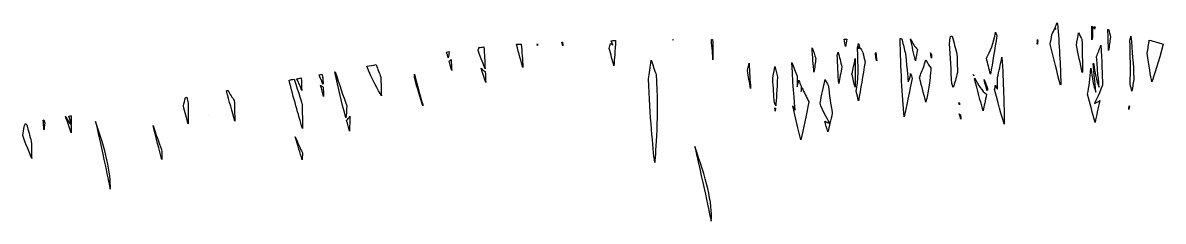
# Model space of a CAD drawing. Header units: centimetres. Extents: x -9.7 to 9.3, y -6.5 to 6.9.
# Drawn here: x 6.571 to 7.173, y -5.398 to -5.293 of the extents above; entities that cross this region are included whole.
import ezdxf

# ---------------------------------------------------------------- set-up
doc = ezdxf.new("R2010")
doc.units = ezdxf.units.CM
doc.header["$MEASUREMENT"] = 0
doc.layers.add('Layer 1', color=7, linetype='Continuous')

msp = doc.modelspace()

# ---------------------------------------------------------------- linework, layer by layer
at = {"layer": 'Layer 1'}
for points, knots in [([(7.11848, -5.32596), (7.11856, -5.32564), (7.11861, -5.3254), (7.11867, -5.32511), (7.11867, -5.32511), (7.11838, -5.31548), (7.11785, -5.30468), (7.1169, -5.29344), (7.1169, -5.29344), (7.11682, -5.29336), (7.11671, -5.2932), (7.11661, -5.29315), (7.11661, -5.29315), (7.11627, -5.29397), (7.116, -5.29479), (7.11563, -5.29561), (7.11563, -5.29561), (7.11589, -5.29619), (7.11603, -5.2964), (7.11603, -5.2964), (7.11603, -5.2964), (7.11582, -5.29632), (7.11566, -5.29619), (7.11547, -5.29603), (7.11547, -5.29603), (7.11497, -5.29722), (7.11446, -5.29838), (7.11394, -5.29947), (7.11394, -5.29947), (7.11362, -5.30111), (7.11333, -5.30283), (7.11304, -5.30444), (7.11304, -5.30444), (7.11483, -5.31204), (7.11671, -5.31934), (7.11848, -5.32596)], [0, 0, 0, 0, 0.1, 0.1, 0.1, 0.1, 0.2, 0.2, 0.2, 0.2, 0.3, 0.3, 0.3, 0.3, 0.4, 0.4, 0.4, 0.4, 0.5, 0.5, 0.5, 0.5, 0.6, 0.6, 0.6, 0.6, 0.7, 0.7, 0.7, 0.7, 0.8, 0.8, 0.8, 0.8, 1, 1, 1, 1]), ([(7.08491, -5.29989), (7.08465, -5.29931), (7.08443, -5.29867), (7.08422, -5.29806), (7.08422, -5.29806), (7.08314, -5.30359), (7.0816, -5.30851), (7.0794, -5.31169), (7.0794, -5.31169), (7.08011, -5.3146), (7.08083, -5.31746), (7.08152, -5.32018), (7.08152, -5.32018), (7.0826, -5.314), (7.0838, -5.3072), (7.08491, -5.29989)], [0, 0, 0, 0, 0.2, 0.2, 0.2, 0.2, 0.4, 0.4, 0.4, 0.4, 0.6, 0.6, 0.6, 0.6, 1, 1, 1, 1]), ([(7.12994, -5.31929), (7.12997, -5.31918), (7.13005, -5.31903), (7.13007, -5.31892), (7.13007, -5.31892), (7.13004, -5.31384), (7.12996, -5.30807), (7.12975, -5.30175), (7.12975, -5.30175), (7.12914, -5.30074), (7.12853, -5.29971), (7.12803, -5.29844), (7.12803, -5.29844), (7.12763, -5.30064), (7.12724, -5.30281), (7.12689, -5.30487), (7.12689, -5.30487), (7.12785, -5.30979), (7.12888, -5.31455), (7.12994, -5.31929)], [0, 0, 0, 0, 0.166667, 0.166667, 0.166667, 0.166667, 0.333333, 0.333333, 0.333333, 0.333333, 0.5, 0.5, 0.5, 0.5, 0.666667, 0.666667, 0.666667, 0.666667, 1, 1, 1, 1]), ([(7.13536, -5.29508), (7.1352, -5.29503), (7.1351, -5.29503), (7.13494, -5.29497), (7.13494, -5.29497), (7.13497, -5.29743), (7.13497, -5.29981), (7.13497, -5.30211), (7.13497, -5.30211), (7.1351, -5.30169), (7.13521, -5.30132), (7.13531, -5.30084), (7.13531, -5.30084), (7.13531, -5.29894), (7.13531, -5.29701), (7.13536, -5.29508)], [0, 0, 0, 0, 0.2, 0.2, 0.2, 0.2, 0.4, 0.4, 0.4, 0.4, 0.6, 0.6, 0.6, 0.6, 1, 1, 1, 1]), ([(7.13626, -5.29524), (7.13626, -5.29564), (7.13631, -5.29603), (7.13634, -5.29654), (7.13634, -5.29654), (7.13647, -5.29617), (7.13655, -5.29572), (7.13668, -5.29527), (7.13668, -5.29527), (7.13653, -5.29526), (7.13642, -5.29524), (7.13626, -5.29524)], [0, 0, 0, 0, 0.25, 0.25, 0.25, 0.25, 0.5, 0.5, 0.5, 0.5, 1, 1, 1, 1]), ([(7.14483, -5.30064), (7.14451, -5.29932), (7.14422, -5.29802), (7.14393, -5.29678), (7.14393, -5.29678), (7.14377, -5.29667), (7.14359, -5.29667), (7.14348, -5.29662), (7.14348, -5.29662), (7.14361, -5.30046), (7.14372, -5.30416), (7.1438, -5.30773), (7.1438, -5.30773), (7.14417, -5.3054), (7.14449, -5.30299), (7.14483, -5.30064)], [0, 0, 0, 0, 0.2, 0.2, 0.2, 0.2, 0.4, 0.4, 0.4, 0.4, 0.6, 0.6, 0.6, 0.6, 1, 1, 1, 1]), ([(6.83406, -5.30434), (6.83324, -5.30439), (6.83234, -5.30445), (6.83149, -5.30445), (6.83149, -5.30445), (6.83284, -5.30948), (6.834, -5.31358), (6.8349, -5.31673), (6.8349, -5.31673), (6.83466, -5.31267), (6.83443, -5.30857), (6.83406, -5.30434)], [0, 0, 0, 0, 0.25, 0.25, 0.25, 0.25, 0.5, 0.5, 0.5, 0.5, 1, 1, 1, 1]), ([(6.84257, -5.30503), (6.84254, -5.30477), (6.84254, -5.3045), (6.84254, -5.30426), (6.84254, -5.30426), (6.84249, -5.30442), (6.84249, -5.30463), (6.84243, -5.30474), (6.84243, -5.30474), (6.84252, -5.30484), (6.84255, -5.30487), (6.84257, -5.30503)], [0, 0, 0, 0, 0.25, 0.25, 0.25, 0.25, 0.5, 0.5, 0.5, 0.5, 1, 1, 1, 1]), ([(6.85599, -5.30535), (6.85594, -5.30471), (6.85586, -5.30403), (6.8558, -5.30331), (6.8558, -5.30331), (6.85569, -5.30331), (6.85556, -5.30331), (6.85548, -5.30331), (6.85548, -5.30331), (6.85567, -5.30402), (6.8558, -5.30471), (6.85599, -5.30535)], [0, 0, 0, 0, 0.25, 0.25, 0.25, 0.25, 0.5, 0.5, 0.5, 0.5, 1, 1, 1, 1]), ([(6.8838, -5.30251), (6.88298, -5.30251), (6.88221, -5.30256), (6.88147, -5.30256), (6.88147, -5.30256), (6.88205, -5.30399), (6.88242, -5.30486), (6.88242, -5.30486), (6.88242, -5.30486), (6.882, -5.30465), (6.88157, -5.3042), (6.8811, -5.30399), (6.8811, -5.30399), (6.88097, -5.30492), (6.88068, -5.30568), (6.88049, -5.30661), (6.88049, -5.30661), (6.88131, -5.30981), (6.88213, -5.31291), (6.88292, -5.31584), (6.88292, -5.31584), (6.88321, -5.31225), (6.88353, -5.3077), (6.8838, -5.30251)], [0, 0, 0, 0, 0.142857, 0.142857, 0.142857, 0.142857, 0.285714, 0.285714, 0.285714, 0.285714, 0.428571, 0.428571, 0.428571, 0.428571, 0.571429, 0.571429, 0.571429, 0.571429, 0.714286, 0.714286, 0.714286, 0.714286, 1, 1, 1, 1]), ([(6.91407, -5.30201), (6.9141, -5.3022), (6.91415, -5.30225), (6.91418, -5.30235), (6.91418, -5.30235), (6.91414, -5.30225), (6.91414, -5.3022), (6.91407, -5.30201), (6.91407, -5.30201), (6.91407, -5.30201), (6.91407, -5.30201), (6.91407, -5.30201)], [0, 0, 0, 0, 0.25, 0.25, 0.25, 0.25, 0.5, 0.5, 0.5, 0.5, 1, 1, 1, 1]), ([(6.93518, -5.31259), (6.93518, -5.3091), (6.93513, -5.30555), (6.93497, -5.30195), (6.93497, -5.30195), (6.93476, -5.30195), (6.93455, -5.30195), (6.93433, -5.30195), (6.93433, -5.30195), (6.9347, -5.30654), (6.93502, -5.31011), (6.93518, -5.31259)], [0, 0, 0, 0, 0.25, 0.25, 0.25, 0.25, 0.5, 0.5, 0.5, 0.5, 1, 1, 1, 1]), ([(7.00574, -5.30175), (7.00526, -5.30175), (7.00476, -5.30175), (7.00431, -5.30175), (7.00431, -5.30175), (7.00452, -5.3031), (7.00479, -5.30437), (7.00508, -5.30567), (7.00508, -5.30567), (7.00527, -5.30434), (7.00553, -5.30307), (7.00574, -5.30175)], [0, 0, 0, 0, 0.25, 0.25, 0.25, 0.25, 0.5, 0.5, 0.5, 0.5, 1, 1, 1, 1]), ([(7.0154, -5.31363), (7.01498, -5.31199), (7.01461, -5.31038), (7.01416, -5.30871), (7.01416, -5.30871), (7.01371, -5.30786), (7.01329, -5.30702), (7.01281, -5.30612), (7.01281, -5.30612), (7.01244, -5.30628), (7.01204, -5.30654), (7.01157, -5.30668), (7.01157, -5.30668), (7.01157, -5.30668), (7.01191, -5.30612), (7.01244, -5.3053), (7.01244, -5.3053), (7.01223, -5.30485), (7.01204, -5.30445), (7.01186, -5.30403), (7.01186, -5.30403), (7.01165, -5.30485), (7.01149, -5.30586), (7.01133, -5.30673), (7.01133, -5.30673), (7.01194, -5.31573), (7.01186, -5.32361), (7.01072, -5.32938), (7.01072, -5.32938), (7.01114, -5.33097), (7.01154, -5.33274), (7.01191, -5.33427), (7.01191, -5.33427), (7.01307, -5.32802), (7.01429, -5.32106), (7.0154, -5.31363)], [0, 0, 0, 0, 0.1, 0.1, 0.1, 0.1, 0.2, 0.2, 0.2, 0.2, 0.3, 0.3, 0.3, 0.3, 0.4, 0.4, 0.4, 0.4, 0.5, 0.5, 0.5, 0.5, 0.6, 0.6, 0.6, 0.6, 0.7, 0.7, 0.7, 0.7, 0.8, 0.8, 0.8, 0.8, 1, 1, 1, 1]), ([(7.04022, -5.32254), (7.03993, -5.32159), (7.03969, -5.32071), (7.03943, -5.31979), (7.03943, -5.31979), (7.0393, -5.32143), (7.03895, -5.32299), (7.03811, -5.32418), (7.03811, -5.32418), (7.03811, -5.32418), (7.03761, -5.31796), (7.03673, -5.30952), (7.03673, -5.30952), (7.03612, -5.30703), (7.03554, -5.30463), (7.03493, -5.30224), (7.03493, -5.30224), (7.03482, -5.30198), (7.03472, -5.30168), (7.03461, -5.30142), (7.03461, -5.30142), (7.03437, -5.30142), (7.03413, -5.30147), (7.03387, -5.30142), (7.03387, -5.30142), (7.03413, -5.31714), (7.03509, -5.33166), (7.03601, -5.34259), (7.03601, -5.34259), (7.03633, -5.3412), (7.03805, -5.33371), (7.04022, -5.32254)], [0, 0, 0, 0, 0.111111, 0.111111, 0.111111, 0.111111, 0.222222, 0.222222, 0.222222, 0.222222, 0.333333, 0.333333, 0.333333, 0.333333, 0.444444, 0.444444, 0.444444, 0.444444, 0.555556, 0.555556, 0.555556, 0.555556, 0.666667, 0.666667, 0.666667, 0.666667, 0.777778, 0.777778, 0.777778, 0.777778, 1, 1, 1, 1]), ([(7.04297, -5.30725), (7.04167, -5.30569), (7.0404, -5.30384), (7.03935, -5.30164), (7.03935, -5.30164), (7.0402, -5.30556), (7.0411, -5.30945), (7.042, -5.31318), (7.042, -5.31318), (7.04228, -5.31122), (7.04265, -5.30923), (7.04297, -5.30725)], [0, 0, 0, 0, 0.25, 0.25, 0.25, 0.25, 0.5, 0.5, 0.5, 0.5, 1, 1, 1, 1]), ([(7.06385, -5.30979), (7.063, -5.30659), (7.06221, -5.30347), (7.06139, -5.30016), (7.06139, -5.30016), (7.06113, -5.30021), (7.06081, -5.30021), (7.06054, -5.30032), (7.06054, -5.30032), (7.06028, -5.30156), (7.06006, -5.30267), (7.05988, -5.304), (7.05988, -5.304), (7.06036, -5.31109), (7.06081, -5.31823), (7.06118, -5.32519), (7.06118, -5.32519), (7.06144, -5.3259), (7.06168, -5.32659), (7.06192, -5.32725), (7.06192, -5.32725), (7.06261, -5.32492), (7.0634, -5.32225), (7.06417, -5.31934), (7.06417, -5.31934), (7.06406, -5.31617), (7.06395, -5.31297), (7.06385, -5.30979)], [0, 0, 0, 0, 0.125, 0.125, 0.125, 0.125, 0.25, 0.25, 0.25, 0.25, 0.375, 0.375, 0.375, 0.375, 0.5, 0.5, 0.5, 0.5, 0.625, 0.625, 0.625, 0.625, 0.75, 0.75, 0.75, 0.75, 1, 1, 1, 1]), ([(7.10628, -5.30434), (7.10636, -5.30381), (7.10641, -5.30331), (7.10649, -5.30278), (7.10649, -5.30278), (7.10641, -5.30249), (7.10636, -5.30222), (7.10628, -5.30199), (7.10628, -5.30199), (7.10628, -5.30281), (7.10625, -5.3036), (7.1062, -5.30445), (7.1062, -5.30445), (7.10626, -5.30439), (7.10628, -5.30434), (7.10628, -5.30434)], [0, 0, 0, 0, 0.2, 0.2, 0.2, 0.2, 0.4, 0.4, 0.4, 0.4, 0.6, 0.6, 0.6, 0.6, 1, 1, 1, 1]), ([(7.13915, -5.33411), (7.13828, -5.33475), (7.13735, -5.33522), (7.1364, -5.33557), (7.1364, -5.33557), (7.1364, -5.33557), (7.13831, -5.33181), (7.14066, -5.32604), (7.14066, -5.32604), (7.14047, -5.3204), (7.14021, -5.31321), (7.13979, -5.30493), (7.13979, -5.30493), (7.13905, -5.30707), (7.13828, -5.30906), (7.13746, -5.31091), (7.13746, -5.31091), (7.13825, -5.32073), (7.13884, -5.32705), (7.13884, -5.32705), (7.13884, -5.32705), (7.13741, -5.32369), (7.13649, -5.3194), (7.13593, -5.31443), (7.13593, -5.31443), (7.13585, -5.31454), (7.1358, -5.31462), (7.13577, -5.31475), (7.13577, -5.31475), (7.13654, -5.32383), (7.13712, -5.32965), (7.13712, -5.32965), (7.13712, -5.32965), (7.1359, -5.32642), (7.13511, -5.32206), (7.13455, -5.31708), (7.13455, -5.31708), (7.13452, -5.31708), (7.13447, -5.31713), (7.13447, -5.31713), (7.13447, -5.31713), (7.1341, -5.32247), (7.13354, -5.32703), (7.13278, -5.3307), (7.13278, -5.3307), (7.13408, -5.33599), (7.1354, -5.34094), (7.1367, -5.34557), (7.1367, -5.34557), (7.13745, -5.34204), (7.1383, -5.33818), (7.13915, -5.33411)], [0, 0, 0, 0, 0.071429, 0.071429, 0.071429, 0.071429, 0.142857, 0.142857, 0.142857, 0.142857, 0.214286, 0.214286, 0.214286, 0.214286, 0.285714, 0.285714, 0.285714, 0.285714, 0.357143, 0.357143, 0.357143, 0.357143, 0.428571, 0.428571, 0.428571, 0.428571, 0.5, 0.5, 0.5, 0.5, 0.571429, 0.571429, 0.571429, 0.571429, 0.642857, 0.642857, 0.642857, 0.642857, 0.714286, 0.714286, 0.714286, 0.714286, 0.785714, 0.785714, 0.785714, 0.785714, 0.857143, 0.857143, 0.857143, 0.857143, 1, 1, 1, 1]), ([(7.15722, -5.32209), (7.15682, -5.31529), (7.15632, -5.30791), (7.15563, -5.30016), (7.15563, -5.30016), (7.15544, -5.30082), (7.15523, -5.30148), (7.1551, -5.3022), (7.1551, -5.3022), (7.15534, -5.31043), (7.15542, -5.31834), (7.15523, -5.32551), (7.15523, -5.32551), (7.15555, -5.32678), (7.15581, -5.32789), (7.15613, -5.32906), (7.15613, -5.32906), (7.15656, -5.32683), (7.15687, -5.32453), (7.15722, -5.32209)], [0, 0, 0, 0, 0.166667, 0.166667, 0.166667, 0.166667, 0.333333, 0.333333, 0.333333, 0.333333, 0.5, 0.5, 0.5, 0.5, 0.666667, 0.666667, 0.666667, 0.666667, 1, 1, 1, 1]), ([(7.16666, -5.32426), (7.1678, -5.32098), (7.17013, -5.31378), (7.17264, -5.30434), (7.17264, -5.30434), (7.17015, -5.30357), (7.16775, -5.30291), (7.16531, -5.3022), (7.16531, -5.3022), (7.16494, -5.3045), (7.1646, -5.30675), (7.16423, -5.30905), (7.16423, -5.30905), (7.1651, -5.31588), (7.16605, -5.32117), (7.16666, -5.32426)], [0, 0, 0, 0, 0.2, 0.2, 0.2, 0.2, 0.4, 0.4, 0.4, 0.4, 0.6, 0.6, 0.6, 0.6, 1, 1, 1, 1]), ([(6.79551, -5.31164), (6.79567, -5.31069), (6.79585, -5.30958), (6.79607, -5.30828), (6.79607, -5.30828), (6.79551, -5.30844), (6.79525, -5.30852), (6.79464, -5.30854), (6.79464, -5.30854), (6.79495, -5.30955), (6.79519, -5.31061), (6.79551, -5.31164)], [0, 0, 0, 0, 0.25, 0.25, 0.25, 0.25, 0.5, 0.5, 0.5, 0.5, 1, 1, 1, 1]), ([(6.81434, -5.30587), (6.81344, -5.30598), (6.81259, -5.30603), (6.81167, -5.30613), (6.81167, -5.30613), (6.81159, -5.30669), (6.81143, -5.30724), (6.81125, -5.30772), (6.81125, -5.30772), (6.81289, -5.31211), (6.81416, -5.31531), (6.81498, -5.31735), (6.81498, -5.31735), (6.81482, -5.31357), (6.81458, -5.30979), (6.81434, -5.30587)], [0, 0, 0, 0, 0.2, 0.2, 0.2, 0.2, 0.4, 0.4, 0.4, 0.4, 0.6, 0.6, 0.6, 0.6, 1, 1, 1, 1]), ([(6.98746, -5.30632), (6.98775, -5.311), (6.9881, -5.31529), (6.98841, -5.31915), (6.98841, -5.31915), (6.98881, -5.31674), (6.9891, -5.31426), (6.98947, -5.31187), (6.98947, -5.31187), (6.98881, -5.31011), (6.9881, -5.30828), (6.98746, -5.30632)], [0, 0, 0, 0, 0.25, 0.25, 0.25, 0.25, 0.5, 0.5, 0.5, 0.5, 1, 1, 1, 1]), ([(7.00122, -5.30852), (7.00109, -5.30908), (7.00088, -5.30947), (7.00069, -5.31), (7.00069, -5.31), (7.0009, -5.31529), (7.00117, -5.3204), (7.00148, -5.32516), (7.00148, -5.32516), (7.00204, -5.3223), (7.00259, -5.31931), (7.00317, -5.31632), (7.00317, -5.31632), (7.00252, -5.31384), (7.00188, -5.31122), (7.00122, -5.30852)], [0, 0, 0, 0, 0.2, 0.2, 0.2, 0.2, 0.4, 0.4, 0.4, 0.4, 0.6, 0.6, 0.6, 0.6, 1, 1, 1, 1]), ([(7.02149, -5.31297), (7.02152, -5.31297), (7.02154, -5.31305), (7.0216, -5.31316), (7.0216, -5.31316), (7.02139, -5.31163), (7.02123, -5.31017), (7.02104, -5.30871), (7.02104, -5.30871), (7.02096, -5.30911), (7.02091, -5.30953), (7.02083, -5.3099), (7.02083, -5.3099), (7.02104, -5.31088), (7.02127, -5.31193), (7.02149, -5.31297)], [0, 0, 0, 0, 0.2, 0.2, 0.2, 0.2, 0.4, 0.4, 0.4, 0.4, 0.6, 0.6, 0.6, 0.6, 1, 1, 1, 1]), ([(7.05043, -5.31), (7.0503, -5.30963), (7.05022, -5.30931), (7.05009, -5.30905), (7.05009, -5.30905), (7.05001, -5.30905), (7.04996, -5.30897), (7.0499, -5.30897), (7.0499, -5.30897), (7.05003, -5.3099), (7.05022, -5.31085), (7.05038, -5.3117), (7.05038, -5.3117), (7.05038, -5.31111), (7.05043, -5.31056), (7.05043, -5.31)], [0, 0, 0, 0, 0.2, 0.2, 0.2, 0.2, 0.4, 0.4, 0.4, 0.4, 0.6, 0.6, 0.6, 0.6, 1, 1, 1, 1]), ([(6.76026, -5.33164), (6.76015, -5.32865), (6.76007, -5.32529), (6.75997, -5.32174), (6.75997, -5.32174), (6.75918, -5.31973), (6.75838, -5.31761), (6.75759, -5.31518), (6.75759, -5.31518), (6.75598, -5.31544), (6.75431, -5.31576), (6.75262, -5.31605), (6.75262, -5.31605), (6.7555, -5.32299), (6.75852, -5.32866), (6.76026, -5.33164)], [0, 0, 0, 0, 0.2, 0.2, 0.2, 0.2, 0.4, 0.4, 0.4, 0.4, 0.6, 0.6, 0.6, 0.6, 1, 1, 1, 1]), ([(6.79709, -5.31246), (6.79677, -5.31278), (6.79635, -5.31315), (6.79598, -5.31341), (6.79598, -5.31341), (6.79648, -5.31524), (6.79688, -5.31677), (6.79736, -5.3183), (6.79736, -5.3183), (6.79725, -5.31638), (6.79717, -5.31447), (6.79709, -5.31246)], [0, 0, 0, 0, 0.25, 0.25, 0.25, 0.25, 0.5, 0.5, 0.5, 0.5, 1, 1, 1, 1]), ([(6.81503, -5.31887), (6.81434, -5.31834), (6.81355, -5.31792), (6.81286, -5.3171), (6.81286, -5.3171), (6.81413, -5.32107), (6.81498, -5.32364), (6.81529, -5.32464), (6.81529, -5.32464), (6.81527, -5.32273), (6.81514, -5.3208), (6.81503, -5.31887)], [0, 0, 0, 0, 0.25, 0.25, 0.25, 0.25, 0.5, 0.5, 0.5, 0.5, 1, 1, 1, 1]), ([(6.90523, -5.32027), (6.90436, -5.31802), (6.90343, -5.31551), (6.9025, -5.31273), (6.9025, -5.31273), (6.90221, -5.31654), (6.90171, -5.31982), (6.90118, -5.3227), (6.90118, -5.3227), (6.90189, -5.34233), (6.90353, -5.359), (6.90443, -5.36678), (6.90443, -5.36678), (6.90491, -5.36154), (6.90652, -5.3417), (6.90523, -5.32027)], [0, 0, 0, 0, 0.2, 0.2, 0.2, 0.2, 0.4, 0.4, 0.4, 0.4, 0.6, 0.6, 0.6, 0.6, 1, 1, 1, 1]), ([(6.9542, -5.31447), (6.95394, -5.31579), (6.95364, -5.31709), (6.95333, -5.31833), (6.95333, -5.31833), (6.95386, -5.32148), (6.95441, -5.32455), (6.95502, -5.3277), (6.95502, -5.3277), (6.95468, -5.32347), (6.95441, -5.31913), (6.9542, -5.31447)], [0, 0, 0, 0, 0.25, 0.25, 0.25, 0.25, 0.5, 0.5, 0.5, 0.5, 1, 1, 1, 1]), ([(6.96918, -5.32159), (6.96878, -5.31976), (6.96833, -5.31791), (6.96788, -5.31609), (6.96788, -5.31609), (6.96754, -5.31823), (6.96709, -5.32046), (6.96669, -5.32249), (6.96669, -5.32249), (6.96698, -5.32715), (6.96727, -5.33135), (6.96759, -5.33522), (6.96759, -5.33522), (6.96785, -5.33593), (6.96807, -5.33636), (6.96825, -5.33686), (6.96825, -5.33686), (6.96852, -5.33376), (6.96891, -5.32839), (6.96918, -5.32159)], [0, 0, 0, 0, 0.166667, 0.166667, 0.166667, 0.166667, 0.333333, 0.333333, 0.333333, 0.333333, 0.5, 0.5, 0.5, 0.5, 0.666667, 0.666667, 0.666667, 0.666667, 1, 1, 1, 1]), ([(6.98571, -5.33469), (6.98568, -5.33453), (6.98566, -5.33443), (6.98563, -5.33437), (6.98563, -5.33437), (6.98441, -5.33217), (6.98325, -5.32977), (6.98214, -5.32728), (6.98214, -5.32728), (6.98193, -5.32792), (6.98188, -5.32876), (6.98166, -5.32932), (6.98166, -5.32932), (6.98166, -5.32932), (6.98169, -5.32818), (6.98171, -5.32652), (6.98171, -5.32652), (6.98126, -5.32551), (6.98084, -5.3244), (6.98039, -5.32342), (6.98039, -5.32342), (6.98013, -5.32464), (6.97991, -5.32591), (6.97957, -5.32689), (6.97957, -5.32689), (6.97957, -5.32689), (6.97957, -5.32475), (6.97957, -5.32133), (6.97957, -5.32133), (6.97856, -5.31892), (6.97769, -5.31644), (6.97679, -5.31403), (6.97679, -5.31403), (6.97753, -5.32893), (6.97848, -5.33917), (6.97848, -5.33917), (6.97848, -5.33917), (6.97803, -5.33859), (6.97763, -5.33764), (6.97721, -5.33682), (6.97721, -5.33682), (6.97874, -5.34325), (6.98017, -5.34928), (6.98158, -5.35479), (6.98158, -5.35479), (6.98294, -5.3489), (6.98434, -5.34212), (6.98571, -5.33469)], [0, 0, 0, 0, 0.076923, 0.076923, 0.076923, 0.076923, 0.153846, 0.153846, 0.153846, 0.153846, 0.230769, 0.230769, 0.230769, 0.230769, 0.307692, 0.307692, 0.307692, 0.307692, 0.384615, 0.384615, 0.384615, 0.384615, 0.461538, 0.461538, 0.461538, 0.461538, 0.538462, 0.538462, 0.538462, 0.538462, 0.615385, 0.615385, 0.615385, 0.615385, 0.692308, 0.692308, 0.692308, 0.692308, 0.769231, 0.769231, 0.769231, 0.769231, 0.846154, 0.846154, 0.846154, 0.846154, 1, 1, 1, 1]), ([(7.01014, -5.32712), (7.01022, -5.3236), (7.01025, -5.31839), (7.01025, -5.31199), (7.01025, -5.31199), (7.00969, -5.31474), (7.00906, -5.31749), (7.00848, -5.32022), (7.00848, -5.32022), (7.009, -5.32257), (7.00955, -5.32492), (7.01014, -5.32712)], [0, 0, 0, 0, 0.25, 0.25, 0.25, 0.25, 0.5, 0.5, 0.5, 0.5, 1, 1, 1, 1]), ([(7.04749, -5.33487), (7.04802, -5.33244), (7.04855, -5.32976), (7.0491, -5.32706), (7.0491, -5.32706), (7.04955, -5.32399), (7.04987, -5.3205), (7.05016, -5.31679), (7.05016, -5.31679), (7.04918, -5.31576), (7.04828, -5.31438), (7.04749, -5.31264), (7.04749, -5.31264), (7.04662, -5.31547), (7.04566, -5.31793), (7.04474, -5.31992), (7.04474, -5.31992), (7.04453, -5.32066), (7.04432, -5.3214), (7.04418, -5.32214), (7.04418, -5.32214), (7.04532, -5.32683), (7.04644, -5.33101), (7.04749, -5.33487)], [0, 0, 0, 0, 0.142857, 0.142857, 0.142857, 0.142857, 0.285714, 0.285714, 0.285714, 0.285714, 0.428571, 0.428571, 0.428571, 0.428571, 0.571429, 0.571429, 0.571429, 0.571429, 0.714286, 0.714286, 0.714286, 0.714286, 1, 1, 1, 1]), ([(7.08877, -5.34646), (7.08872, -5.33693), (7.0884, -5.32463), (7.08758, -5.31127), (7.08758, -5.31127), (7.08681, -5.31505), (7.08605, -5.31865), (7.08528, -5.32196), (7.08528, -5.32196), (7.08528, -5.32582), (7.08531, -5.32818), (7.08531, -5.32818), (7.08531, -5.32818), (7.08483, -5.32754), (7.08452, -5.32686), (7.08423, -5.32601), (7.08423, -5.32601), (7.08402, -5.3268), (7.08383, -5.32754), (7.08365, -5.32834), (7.08365, -5.32834), (7.08636, -5.33844), (7.08837, -5.34517), (7.08877, -5.34646)], [0, 0, 0, 0, 0.142857, 0.142857, 0.142857, 0.142857, 0.285714, 0.285714, 0.285714, 0.285714, 0.428571, 0.428571, 0.428571, 0.428571, 0.571429, 0.571429, 0.571429, 0.571429, 0.714286, 0.714286, 0.714286, 0.714286, 1, 1, 1, 1]), ([(6.71849, -5.33598), (6.71836, -5.33577), (6.71674, -5.33032), (6.71423, -5.32278), (6.71423, -5.32278), (6.71336, -5.32299), (6.71254, -5.3231), (6.71156, -5.32334), (6.71156, -5.32334), (6.71397, -5.33265), (6.71643, -5.34141), (6.71862, -5.34882), (6.71862, -5.34882), (6.71862, -5.34506), (6.71859, -5.34067), (6.71849, -5.33598)], [0, 0, 0, 0, 0.2, 0.2, 0.2, 0.2, 0.4, 0.4, 0.4, 0.4, 0.6, 0.6, 0.6, 0.6, 1, 1, 1, 1]), ([(6.71552, -5.32257), (6.71676, -5.32474), (6.71764, -5.32683), (6.71827, -5.32881), (6.71827, -5.32881), (6.71816, -5.32667), (6.71806, -5.32439), (6.71801, -5.32217), (6.71801, -5.32217), (6.71716, -5.32231), (6.71634, -5.32249), (6.71552, -5.32257)], [0, 0, 0, 0, 0.25, 0.25, 0.25, 0.25, 0.5, 0.5, 0.5, 0.5, 1, 1, 1, 1]), ([(6.72891, -5.32027), (6.72843, -5.3204), (6.72798, -5.32046), (6.72745, -5.32053), (6.72745, -5.32053), (6.72832, -5.3227), (6.72901, -5.32429), (6.72951, -5.32545), (6.72951, -5.32545), (6.72948, -5.32434), (6.72943, -5.32317), (6.72935, -5.32212), (6.72935, -5.32212), (6.72923, -5.32151), (6.72904, -5.32085), (6.72891, -5.32027)], [0, 0, 0, 0, 0.2, 0.2, 0.2, 0.2, 0.4, 0.4, 0.4, 0.4, 0.6, 0.6, 0.6, 0.6, 1, 1, 1, 1]), ([(6.73597, -5.31902), (6.73592, -5.31902), (6.73584, -5.31902), (6.73573, -5.31902), (6.73573, -5.31902), (6.7375, -5.32738), (6.73949, -5.33556), (6.74152, -5.34318), (6.74152, -5.34318), (6.74168, -5.34165), (6.74189, -5.33961), (6.7421, -5.33688), (6.7421, -5.33688), (6.74008, -5.33164), (6.73801, -5.32564), (6.73597, -5.31902)], [0, 0, 0, 0, 0.2, 0.2, 0.2, 0.2, 0.4, 0.4, 0.4, 0.4, 0.6, 0.6, 0.6, 0.6, 1, 1, 1, 1]), ([(6.78214, -5.33688), (6.78206, -5.33662), (6.78206, -5.33635), (6.78206, -5.33617), (6.78206, -5.33617), (6.78055, -5.33098), (6.7791, -5.32572), (6.77767, -5.32027), (6.77767, -5.32027), (6.77767, -5.32085), (6.77767, -5.32143), (6.77767, -5.32191), (6.77767, -5.32191), (6.77931, -5.32773), (6.78085, -5.33273), (6.78214, -5.33688)], [0, 0, 0, 0, 0.2, 0.2, 0.2, 0.2, 0.4, 0.4, 0.4, 0.4, 0.6, 0.6, 0.6, 0.6, 1, 1, 1, 1]), ([(6.99812, -5.34059), (6.99727, -5.33625), (6.99659, -5.33133), (6.99598, -5.32601), (6.99598, -5.32601), (6.99542, -5.32508), (6.99482, -5.3241), (6.99429, -5.32294), (6.99429, -5.32294), (6.99342, -5.3272), (6.99257, -5.33133), (6.99164, -5.33543), (6.99164, -5.33543), (6.99177, -5.33596), (6.99193, -5.33636), (6.99204, -5.33686), (6.99204, -5.33686), (6.99469, -5.34244), (6.99678, -5.34612), (6.99678, -5.34612), (6.99678, -5.34612), (6.99591, -5.34586), (6.99506, -5.34546), (6.99413, -5.34488), (6.99413, -5.34488), (6.99469, -5.34686), (6.99524, -5.3488), (6.99577, -5.3506), (6.99577, -5.3506), (6.99643, -5.34778), (6.99722, -5.34461), (6.99812, -5.34059)], [0, 0, 0, 0, 0.111111, 0.111111, 0.111111, 0.111111, 0.222222, 0.222222, 0.222222, 0.222222, 0.333333, 0.333333, 0.333333, 0.333333, 0.444444, 0.444444, 0.444444, 0.444444, 0.555556, 0.555556, 0.555556, 0.555556, 0.666667, 0.666667, 0.666667, 0.666667, 0.777778, 0.777778, 0.777778, 0.777778, 1, 1, 1, 1]), ([(7.07268, -5.32111), (7.07268, -5.32098), (7.07273, -5.3209), (7.07273, -5.32085), (7.07273, -5.32085), (7.07262, -5.32064), (7.0726, -5.32051), (7.07249, -5.32037), (7.07249, -5.32037), (7.0726, -5.32059), (7.07263, -5.3208), (7.07268, -5.32111)], [0, 0, 0, 0, 0.25, 0.25, 0.25, 0.25, 0.5, 0.5, 0.5, 0.5, 1, 1, 1, 1]), ([(7.07948, -5.3308), (7.07702, -5.32905), (7.07501, -5.32601), (7.07334, -5.32231), (7.07334, -5.32231), (7.07323, -5.32236), (7.07318, -5.3225), (7.07313, -5.32255), (7.07313, -5.32255), (7.07469, -5.32858), (7.07623, -5.33438), (7.07768, -5.33946), (7.07768, -5.33946), (7.07821, -5.33699), (7.07877, -5.33426), (7.07948, -5.3308)], [0, 0, 0, 0, 0.2, 0.2, 0.2, 0.2, 0.4, 0.4, 0.4, 0.4, 0.6, 0.6, 0.6, 0.6, 1, 1, 1, 1]), ([(7.07887, -5.32453), (7.07866, -5.32405), (7.07837, -5.3236), (7.07816, -5.32305), (7.07816, -5.32305), (7.07882, -5.32543), (7.0794, -5.32739), (7.07983, -5.32892), (7.07983, -5.32892), (7.07988, -5.32855), (7.07994, -5.32821), (7.08004, -5.32794), (7.08004, -5.32794), (7.07964, -5.32678), (7.07927, -5.32572), (7.07887, -5.32453)], [0, 0, 0, 0, 0.2, 0.2, 0.2, 0.2, 0.4, 0.4, 0.4, 0.4, 0.6, 0.6, 0.6, 0.6, 1, 1, 1, 1]), ([(6.68269, -5.33411), (6.68155, -5.33252), (6.68041, -5.33086), (6.67936, -5.32877), (6.67936, -5.32877), (6.67907, -5.32882), (6.67883, -5.32882), (6.67859, -5.32893), (6.67859, -5.32893), (6.68005, -5.33454), (6.6815, -5.33988), (6.68298, -5.34488), (6.68298, -5.34488), (6.6829, -5.34149), (6.68277, -5.33784), (6.68269, -5.33411)], [0, 0, 0, 0, 0.2, 0.2, 0.2, 0.2, 0.4, 0.4, 0.4, 0.4, 0.6, 0.6, 0.6, 0.6, 1, 1, 1, 1]), ([(6.72957, -5.32699), (6.72909, -5.32667), (6.72867, -5.32643), (6.72822, -5.32598), (6.72822, -5.32598), (6.72875, -5.3281), (6.72923, -5.32998), (6.72973, -5.33193), (6.72973, -5.33193), (6.7297, -5.3303), (6.72965, -5.32866), (6.72957, -5.32699)], [0, 0, 0, 0, 0.25, 0.25, 0.25, 0.25, 0.5, 0.5, 0.5, 0.5, 1, 1, 1, 1]), ([(6.65837, -5.34638), (6.65845, -5.34334), (6.65845, -5.33966), (6.65837, -5.33553), (6.65837, -5.33553), (6.65816, -5.3345), (6.65789, -5.33344), (6.65768, -5.33238), (6.65768, -5.33238), (6.65739, -5.33246), (6.65712, -5.33249), (6.65689, -5.33249), (6.65689, -5.33249), (6.65655, -5.33408), (6.65623, -5.33556), (6.65583, -5.33688), (6.65583, -5.33688), (6.6567, -5.3403), (6.65758, -5.3435), (6.65837, -5.34638)], [0, 0, 0, 0, 0.166667, 0.166667, 0.166667, 0.166667, 0.333333, 0.333333, 0.333333, 0.333333, 0.5, 0.5, 0.5, 0.5, 0.666667, 0.666667, 0.666667, 0.666667, 1, 1, 1, 1]), ([(7.06509, -5.33503), (7.06504, -5.33514), (7.06498, -5.33529), (7.06488, -5.33543), (7.06488, -5.33543), (7.06501, -5.33569), (7.06509, -5.33604), (7.06522, -5.33633), (7.06522, -5.33633), (7.06514, -5.33583), (7.06512, -5.33543), (7.06509, -5.33503)], [0, 0, 0, 0, 0.25, 0.25, 0.25, 0.25, 0.5, 0.5, 0.5, 0.5, 1, 1, 1, 1]), ([(6.96817, -5.33813), (6.96801, -5.33808), (6.96796, -5.33797), (6.96785, -5.33792), (6.96785, -5.33792), (6.96788, -5.33853), (6.96796, -5.33914), (6.96801, -5.33975), (6.96801, -5.33975), (6.96801, -5.33969), (6.96807, -5.33911), (6.96817, -5.33813)], [0, 0, 0, 0, 0.25, 0.25, 0.25, 0.25, 0.5, 0.5, 0.5, 0.5, 1, 1, 1, 1]), ([(7.0657, -5.3417), (7.06551, -5.34154), (7.0653, -5.34138), (7.06509, -5.34117), (7.06509, -5.34117), (7.06538, -5.34215), (7.0657, -5.34315), (7.06594, -5.3439), (7.06594, -5.3439), (7.06588, -5.34318), (7.06578, -5.34244), (7.0657, -5.3417)], [0, 0, 0, 0, 0.25, 0.25, 0.25, 0.25, 0.5, 0.5, 0.5, 0.5, 1, 1, 1, 1]), ([(7.15452, -5.33889), (7.1546, -5.33825), (7.15473, -5.33767), (7.15481, -5.33714), (7.15481, -5.33714), (7.15481, -5.33706), (7.15476, -5.33693), (7.15473, -5.33685), (7.15473, -5.33685), (7.15462, -5.33757), (7.15457, -5.33813), (7.15452, -5.33889)], [0, 0, 0, 0, 0.25, 0.25, 0.25, 0.25, 0.5, 0.5, 0.5, 0.5, 1, 1, 1, 1]), ([(6.57582, -5.36456), (6.57579, -5.3617), (6.57571, -5.35879), (6.57563, -5.35564), (6.57563, -5.35564), (6.57484, -5.35278), (6.57404, -5.34985), (6.5733, -5.34696), (6.5733, -5.34696), (6.57304, -5.34664), (6.57277, -5.34646), (6.57259, -5.34611), (6.57259, -5.34611), (6.5723, -5.34669), (6.57211, -5.34727), (6.57185, -5.34775), (6.57185, -5.34775), (6.57164, -5.34939), (6.5714, -5.35103), (6.57114, -5.35246), (6.57114, -5.35246), (6.57381, -5.35974), (6.5758, -5.36435), (6.57582, -5.36456)], [0, 0, 0, 0, 0.142857, 0.142857, 0.142857, 0.142857, 0.285714, 0.285714, 0.285714, 0.285714, 0.428571, 0.428571, 0.428571, 0.428571, 0.571429, 0.571429, 0.571429, 0.571429, 0.714286, 0.714286, 0.714286, 0.714286, 1, 1, 1, 1]), ([(6.5827, -5.34575), (6.58254, -5.34522), (6.58238, -5.34482), (6.58222, -5.34427), (6.58222, -5.34427), (6.58211, -5.3444), (6.58201, -5.3444), (6.58196, -5.3444), (6.58196, -5.3444), (6.58207, -5.34601), (6.58217, -5.34763), (6.58228, -5.34927), (6.58228, -5.34927), (6.58228, -5.34932), (6.58228, -5.34943), (6.58228, -5.34943), (6.58228, -5.34943), (6.58238, -5.34895), (6.58252, -5.34776), (6.5827, -5.34575)], [0, 0, 0, 0, 0.166667, 0.166667, 0.166667, 0.166667, 0.333333, 0.333333, 0.333333, 0.333333, 0.5, 0.5, 0.5, 0.5, 0.666667, 0.666667, 0.666667, 0.666667, 1, 1, 1, 1]), ([(6.59672, -5.35109), (6.59672, -5.34966), (6.59672, -5.34834), (6.59672, -5.34691), (6.59672, -5.34691), (6.59577, -5.34601), (6.59479, -5.34442), (6.59378, -5.34257), (6.59378, -5.34257), (6.59373, -5.34257), (6.59373, -5.34257), (6.59367, -5.34257), (6.59367, -5.34257), (6.59477, -5.34543), (6.59577, -5.34829), (6.59672, -5.35109)], [0, 0, 0, 0, 0.2, 0.2, 0.2, 0.2, 0.4, 0.4, 0.4, 0.4, 0.6, 0.6, 0.6, 0.6, 1, 1, 1, 1]), ([(6.5967, -5.34212), (6.59625, -5.34217), (6.59588, -5.34223), (6.59546, -5.34231), (6.59546, -5.34231), (6.59615, -5.34461), (6.59657, -5.34607), (6.59673, -5.34657), (6.59673, -5.34657), (6.59672, -5.34517), (6.59672, -5.34363), (6.5967, -5.34212)], [0, 0, 0, 0, 0.25, 0.25, 0.25, 0.25, 0.5, 0.5, 0.5, 0.5, 1, 1, 1, 1]), ([(6.60953, -5.34511), (6.6145, -5.35948), (6.61789, -5.37271), (6.61723, -5.38086), (6.61723, -5.38086), (6.61723, -5.38086), (6.61395, -5.36509), (6.60953, -5.34511)], [0, 0, 0, 0, 0.333333, 0.333333, 0.333333, 0.333333, 1, 1, 1, 1]), ([(6.64438, -5.35996), (6.64285, -5.35615), (6.64139, -5.35184), (6.63986, -5.34729), (6.63986, -5.34729), (6.6415, -5.35388), (6.64309, -5.35994), (6.64454, -5.3652), (6.64454, -5.3652), (6.64451, -5.36345), (6.64445, -5.36178), (6.64438, -5.35996)], [0, 0, 0, 0, 0.25, 0.25, 0.25, 0.25, 0.5, 0.5, 0.5, 0.5, 1, 1, 1, 1]), ([(6.6689, -5.34175), (6.6689, -5.3418), (6.6689, -5.3418), (6.6689, -5.3418), (6.6689, -5.3418), (6.6689, -5.3418), (6.6689, -5.3418), (6.6689, -5.3418), (6.6689, -5.3418), (6.6689, -5.3418), (6.6689, -5.3418), (6.6689, -5.34175)], [0, 0, 0, 0, 0.25, 0.25, 0.25, 0.25, 0.5, 0.5, 0.5, 0.5, 1, 1, 1, 1]), ([(6.74367, -5.34231), (6.74314, -5.34324), (6.74251, -5.34392), (6.74192, -5.34461), (6.74192, -5.34461), (6.74245, -5.34646), (6.74295, -5.34837), (6.74345, -5.35019), (6.74345, -5.35019), (6.74349, -5.34919), (6.74357, -5.34644), (6.74367, -5.34231)], [0, 0, 0, 0, 0.25, 0.25, 0.25, 0.25, 0.5, 0.5, 0.5, 0.5, 1, 1, 1, 1]), ([(6.71859, -5.3616), (6.71735, -5.35909), (6.7161, -5.35628), (6.71486, -5.35313), (6.71486, -5.35313), (6.71624, -5.35781), (6.71743, -5.36181), (6.71851, -5.36527), (6.71851, -5.36527), (6.71854, -5.36456), (6.71859, -5.36337), (6.71859, -5.3616)], [0, 0, 0, 0, 0.25, 0.25, 0.25, 0.25, 0.5, 0.5, 0.5, 0.5, 1, 1, 1, 1]), ([(6.92552, -5.35837), (6.93131, -5.37403), (6.93518, -5.38856), (6.93425, -5.39761), (6.93425, -5.39761), (6.93425, -5.39763), (6.93058, -5.3803), (6.92552, -5.35837)], [0, 0, 0, 0, 0.333333, 0.333333, 0.333333, 0.333333, 1, 1, 1, 1])]:
    msp.add_open_spline(points, degree=3, knots=knots, dxfattribs=at)

doc.saveas('drawing.dxf')
